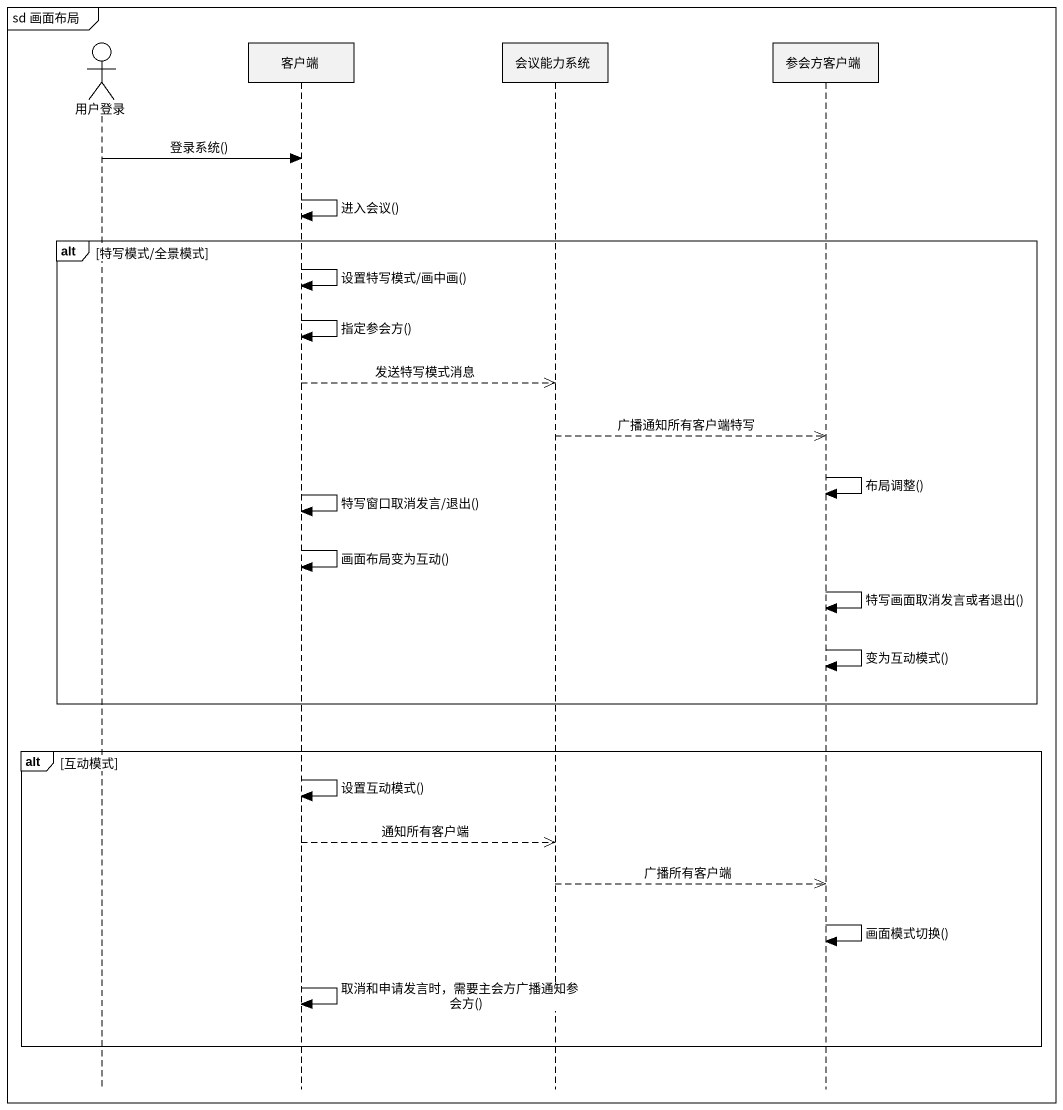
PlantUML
@startuml
mainframe sd 画面布局
hide footbox
actor 用户登录
participant 客户端
participant 会议能力系统
participant 参会方客户端

用户登录 -> 客户端 : 登录系统()
客户端 -> 客户端 : 进入会议()
alt 特写模式/全景模式
  客户端 -> 客户端 : 设置特写模式/画中画()
  客户端 -> 客户端 : 指定参会方()
  客户端 -->> 会议能力系统 : 发送特写模式消息
  会议能力系统 -->> 参会方客户端 : 广播通知所有客户端特写
  参会方客户端 -> 参会方客户端 : 布局调整()
  客户端 -> 客户端 : 特写窗口取消发言/退出()
  客户端 -> 客户端 : 画面布局变为互动()
  参会方客户端 -> 参会方客户端 : 特写画面取消发言或者退出()
  参会方客户端 -> 参会方客户端 : 变为互动模式()
end
alt 互动模式
  客户端 -> 客户端 : 设置互动模式()
  客户端 -->> 会议能力系统 : 通知所有客户端
  会议能力系统 -->> 参会方客户端 : 广播所有客户端
  参会方客户端 -> 参会方客户端 : 画面模式切换()
  客户端 -> 客户端 : 取消和申请发言时，需要主会方广播通知参会方()
end
@enduml
